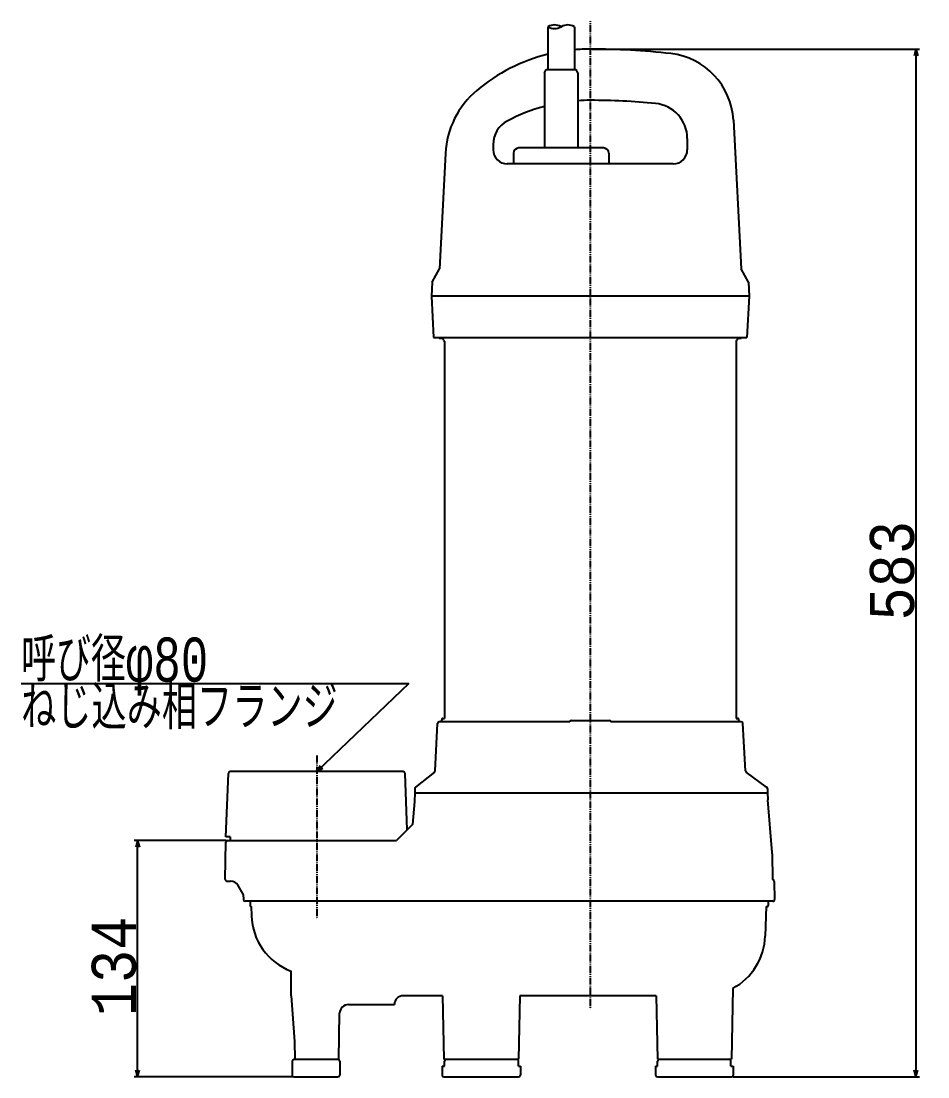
# Model space of a CAD drawing. Extents: x -201 to 363, y -616 to 573.
# Drawn here: x -201 to 313, y -616 to -17 of the extents above; entities that cross this region are included whole.
import ezdxf

# ---------------------------------------------------------------- set-up
doc = ezdxf.new("R2010")
doc.units = 0
doc.linetypes.add('DASHDOT', pattern=[1, 0.5, -0.25, 0, -0.25])
doc.layers.get('0').update_dxf_attribs({"color": 3, "linetype": 'CONTINUOUS'})
doc.layers.add('1', color=3, linetype='CONTINUOUS')
doc.styles.add('STANDARD1', font='MONOTXT', dxfattribs={"bigfont": 'BIGFONT'})
doc.dimstyles.get("Standard").update_dxf_attribs({"dimtxt": 2.5, "dimasz": 2.5, "dimexe": 1.25, "dimexo": 0.625, "dimtad": 1, "dimcen": 2.5, "dimazin": 3, "dimtfac": 1, "dimtmove": 0, "dimatfit": 3})

# ---------------------------------------------------------------- blocks, each defined once
blk = doc.blocks.new('*D1')
at = {"layer": '1', "color": 3, "linetype": 'CONTINUOUS'}
for p, q in [((-85.26, -481.73), (-137.24, -481.73)), ((-135.24, -481.73), (-136.28, -485.59)), ((-135.24, -615.73), (-135.24, -481.73)), ((-135.24, -481.73), (-134.21, -485.59)), ((-47.74, -615.73), (-137.24, -615.73)), ((-135.24, -615.73), (-136.28, -611.87)), ((-135.24, -615.73), (-134.21, -611.87))]:
    blk.add_line(p, q, dxfattribs=at)
at = {"layer": 'DEFPOINTS', "linetype": 'BYBLOCK'}
for p in [(-84.26, -481.73), (-135.24, -615.73), (-46.74, -615.73)]:
    blk.add_point(p, dxfattribs=at)
at = {"layer": '1', "color": 5, "linetype": 'CONTINUOUS', "style": 'STANDARD1', "width": 0.87}
blk.add_text('134', height=25, rotation=90.00001, dxfattribs=at).set_placement((-136.24, -581.36))
blk = doc.blocks.new('*D2')
at = {"layer": '1', "color": 3, "linetype": 'CONTINUOUS'}
for p, q in [((122.26, -33.23), (307.77, -33.23)), ((305.77, -33.23), (304.74, -37.09)), ((305.77, -33.23), (305.77, -615.73)), ((305.77, -33.23), (306.81, -37.09)), ((202.31, -615.73), (307.77, -615.73)), ((305.77, -615.73), (304.74, -611.87)), ((305.77, -615.73), (306.81, -611.87))]:
    blk.add_line(p, q, dxfattribs=at)
at = {"layer": 'DEFPOINTS', "linetype": 'BYBLOCK'}
for p in [(121.26, -33.23), (305.77, -33.23), (201.31, -615.73)]:
    blk.add_point(p, dxfattribs=at)
at = {"layer": '1', "color": 5, "linetype": 'CONTINUOUS', "style": 'STANDARD1', "width": 0.87}
blk.add_text('583', height=25, rotation=90.00001, dxfattribs=at).set_placement((304.77, -357.11))

msp = doc.modelspace()

# ---------------------------------------------------------------- linework, layer by layer
at = {"color": 3, "linetype": 'DASHDOT'}
for p, q in [((121.256, -17.36), (121.256, -577.268)), ((-33.744, -433.662), (-33.744, -526.23))]:
    msp.add_line(p, q, dxfattribs=at)
at = {"color": 5, "linetype": 'CONTINUOUS'}
for p, q in [((97.256, -20.525), (97.256, -44.73)), ((112.256, -20.525), (112.256, -44.73)), ((95.256, -46.73), (96.256, -44.73)), ((95.256, -46.73), (95.256, -89.23)), ((96.256, -44.73), (113.256, -44.73)), ((114.256, -46.73), (113.256, -44.73)), ((114.256, -46.73), (114.256, -89.23)), ((202.339, -73.437), (206.756, -157.73)), ((66.256, -87.23), (66.256, -90.23)), ((128.756, -89.23), (80.756, -89.23)), ((176.256, -83.912), (176.256, -90.23)), ((39.185, -92.312), (35.756, -157.73)), ((77.756, -92.23), (77.756, -98.23)), ((131.756, -92.23), (131.756, -98.23)), ((168.256, -98.23), (74.256, -98.23)), ((31.675, -165.23), (35.756, -157.73)), ((210.837, -165.23), (206.756, -157.73)), ((31.675, -165.23), (31.256, -173.23)), ((210.837, -165.23), (211.256, -173.23)), ((31.256, -173.23), (32.488, -196.73)), ((211.256, -173.23), (31.256, -173.23)), ((211.256, -173.23), (210.025, -196.73)), ((32.488, -196.73), (210.025, -196.73)), ((35.656, -197.017), (35.656, -197.23)), ((37.156, -197.23), (35.656, -197.23)), ((206.856, -197.23), (205.356, -197.23)), ((206.856, -197.017), (206.856, -197.23)), ((38.656, -198.73), (38.656, -412.53)), ((203.856, -198.73), (203.856, -412.53)), ((37.656, -412.53), (38.656, -412.53)), ((203.856, -412.53), (204.856, -412.53)), ((33.297, -442.279), (34.707, -415.378)), ((109.603, -414.43), (35.705, -414.43)), ((36.656, -414.03), (36.556, -414.03)), ((36.556, -414.03), (36.556, -414.243)), ((37.156, -413.03), (37.156, -413.53)), ((110.556, -413.73), (131.956, -413.73)), ((206.807, -414.43), (132.91, -414.43)), ((205.356, -413.03), (205.356, -413.53)), ((205.856, -414.03), (205.956, -414.03)), ((205.956, -414.03), (205.956, -414.243)), ((209.214, -442.254), (207.806, -415.378)), ((15.296, -442.73), (-82.783, -442.73)), ((-85.244, -479.73), (-83.783, -443.69)), ((17.59, -475.625), (16.295, -443.69)), ((32.919, -443.011), (22.267, -451.45)), ((221.214, -451.45), (209.624, -443.01)), ((21.756, -454.73), (21.669, -459.73)), ((21.89, -452.181), (21.756, -454.73)), ((21.756, -454.73), (221.756, -454.73)), ((221.624, -452.206), (221.756, -454.73)), ((221.756, -454.73), (221.826, -458.73)), ((21.669, -459.73), (20.544, -472.669)), ((224.326, -488.601), (221.826, -458.73)), ((20.544, -472.669), (11.486, -481.73)), ((-85.627, -503.713), (-85.261, -482.713)), ((-82.894, -479.73), (-85.244, -479.73)), ((-84.261, -481.73), (11.486, -481.73)), ((-82.894, -479.73), (-82.894, -481.73)), ((224.359, -489.26), (224.615, -503.932)), ((-84.628, -504.73), (-82.67, -504.73)), ((-75.513, -512.126), (-78.34, -507.23)), ((225.56, -504.913), (225.74, -515.213)), ((-75.447, -512.35), (-75.293, -515.282)), ((224.74, -516.23), (-74.295, -516.23)), ((-71.528, -516.23), (-71.484, -518.739)), ((-70.985, -519.23), (-70.971, -519.23)), ((-70.971, -519.23), (-70.788, -524.363)), ((220.984, -519.23), (220.4, -535.952)), ((220.984, -519.23), (221.516, -519.23)), ((222.059, -516.23), (222.016, -518.739)), ((-48.244, -569.73), (-48.244, -555.835)), ((202.011, -565.549), (201.309, -605.73)), ((-48.244, -569.73), (-46.418, -595.73)), ((37.616, -569.73), (15.257, -569.73)), ((37.616, -569.73), (38.245, -605.73)), ((81.297, -569.73), (80.668, -605.73)), ((158.648, -569.73), (81.297, -569.73)), ((158.648, -569.73), (159.276, -605.73)), ((-21.244, -605.73), (-20.788, -579.643)), ((-15.789, -574.73), (10.256, -574.73)), ((10.256, -574.73), (10.258, -574.643)), ((-46.418, -595.73), (-46.244, -605.73)), ((-47.744, -609.73), (-47.744, -614.73)), ((-47.744, -609.73), (-47.659, -609.73)), ((-47.659, -606.73), (-47.659, -609.73)), ((-46.659, -605.73), (-21.244, -605.73)), ((-20.744, -606.73), (-20.744, -614.73)), ((37.245, -609.73), (38.689, -609.73)), ((37.245, -609.73), (37.245, -614.73)), ((38.245, -605.73), (80.668, -605.73)), ((38.689, -609.73), (38.689, -606.73)), ((80.663, -609.73), (80.663, -606.73)), ((80.663, -609.73), (81.668, -609.73)), ((81.668, -609.73), (81.668, -614.73)), ((158.276, -609.73), (159.372, -609.73)), ((158.276, -609.73), (158.276, -614.73)), ((159.276, -605.73), (201.309, -605.73)), ((159.372, -609.73), (159.372, -606.73)), ((200.97, -609.73), (200.97, -606.73)), ((200.97, -609.73), (202.309, -609.73)), ((202.309, -609.73), (202.309, -614.73)), ((-46.744, -615.73), (-21.744, -615.73)), ((38.245, -615.73), (80.668, -615.73)), ((159.276, -615.73), (201.309, -615.73))]:
    msp.add_line(p, q, dxfattribs=at)
at = {"color": 3, "linetype": 'CONTINUOUS'}
for centre, start, end in [((101.006, -27.02), 60, 120), ((101.006, -14.03), 240, 300), ((108.506, -27.02), 60, 120)]:
    msp.add_arc(centre, 7.5, start, end, dxfattribs=at)
at = {"color": 5, "linetype": 'CONTINUOUS'}
for centre, radius, start, end in [((121.256, -133.23), 100, 90, 95.163607), ((121.256, -442.23), 409, 83.599193, 90), ((162.393, -75.53), 40, 3, 83.599193), ((121.256, -133.23), 100, 103.88654, 130.00106), ((89.116, -94.928), 50, 130.00106, 177), ((121.256, -162.23), 100, 105.070062, 118.072487), ((121.256, -162.23), 100, 90, 94.013987), ((121.256, -447.23), 385, 84.497429, 90), ((156.256, -83.912), 20, 0, 84.497429), ((81.256, -87.23), 15, 118.072487, 180), ((80.756, -92.23), 3, 90, 180), ((128.756, -92.23), 3, 0, 90), ((74.256, -90.23), 8, 180, 270), ((168.256, -90.23), 8, 270, 0), ((36.656, -197.017), 1, 163.333752, 180), ((37.156, -198.23), 1, 0, 90), ((205.356, -198.23), 1, 90, 180), ((205.856, -197.017), 1, 0, 16.666248), ((38.656, -198.23), 0.5, 180, 270), ((203.856, -198.23), 0.5, 270, 0), ((37.656, -413.03), 0.5, 90, 180), ((204.856, -413.03), 0.5, 0, 90), ((35.705, -415.43), 1, 90, 177), ((37.556, -414.243), 1, 180, 190.765874), ((36.656, -413.53), 0.5, 270, 0), ((110.556, -414.73), 1, 90, 162.542397), ((131.956, -414.73), 1, 17.457603, 90), ((205.856, -413.53), 0.5, 180, 270), ((204.956, -414.243), 1, 349.234126, 0), ((206.807, -415.43), 1, 3, 90), ((-82.783, -443.73), 1, 90, 177.678469), ((15.296, -443.73), 1, 2.321531, 90), ((32.298, -442.227), 1, 308.389042, 357), ((210.213, -442.202), 1, 183, 233.938763), ((22.888, -452.233), 1, 128.389042, 177), ((220.625, -452.258), 1, 3, 53.938763), ((-84.261, -482.73), 1, 90, 179), ((214.361, -489.435), 10, 1, 4.783954), ((-84.628, -503.73), 1, 179, 270), ((-82.67, -509.73), 5, 30, 90), ((224.56, -504.93), 1, 1, 86.840824), ((-75.946, -512.376), 0.5, 3, 30), ((-74.295, -515.23), 1, 183, 270), ((-70.985, -518.73), 0.5, 181, 270), ((221.516, -518.73), 0.5, 270, 359), ((224.74, -515.23), 1, 270, 1), ((-35.81, -523.118), 35, 182.037954, 249.191671), ((185.421, -534.73), 35, 298.293294, 358), ((15.257, -574.73), 5, 90, 179), ((-15.789, -579.73), 5, 90, 179), ((-46.659, -606.73), 1, 90, 180), ((-21.744, -606.73), 1, 0, 90), ((39.689, -606.73), 1, 90, 180), ((79.663, -606.73), 1, 0, 90), ((160.372, -606.73), 1, 90, 180), ((199.97, -606.73), 1, 0, 90), ((-46.744, -614.73), 1, 180, 270), ((-21.744, -614.73), 1, 270, 0), ((38.245, -614.73), 1, 180, 270), ((80.668, -614.73), 1, 270, 0), ((159.276, -614.73), 1, 180, 270), ((201.309, -614.73), 1, 270, 0)]:
    msp.add_arc(centre, radius, start, end, dxfattribs=at)
at = {"layer": '1', "color": 3, "linetype": 'CONTINUOUS'}
for p, q in [((-201.271, -392.73), (18.404, -392.73)), ((18.404, -392.73), (-33.744, -442.73)), ((-33.744, -442.73), (-31.671, -439.309)), ((-33.744, -442.73), (-30.238, -440.803))]:
    msp.add_line(p, q, dxfattribs=at)

# ---------------------------------------------------------------- texts
at = {"layer": '1', "color": 5, "linetype": 'CONTINUOUS', "style": 'STANDARD1'}
for s, width, p in [('呼び径φ80\u3000\u3000\u3000', 0.719423, (-201.271, -391.73)), ('ねじ込み相フランジ', 0.725, (-201.271, -418.73))]:
    msp.add_text(s, height=25, rotation=0.000003, dxfattribs=dict(at, width=width)).set_placement(p)

# ---------------------------------------------------------------- dimensions: what is measured, and where the dimension line sits
at = {"layer": '1'}
for base, p1, p2, angle, picture, middle in [((305.775, -33.23), (201.309, -615.73), (121.256, -33.23), 270, '*D2', (292.275, -324.48)), ((-135.244, -615.73), (-84.261, -481.73), (-46.744, -615.73), 90, '*D1', (-148.744, -548.73))]:
    dim = msp.add_linear_dim(base=base, p1=p1, p2=p2, angle=angle, dimstyle='Standard', dxfattribs=at)
    dim.commit()
    dim.dimension.update_dxf_attribs({"geometry": picture, "text_midpoint": middle, "dimtype": 128})

doc.saveas('drawing.dxf')
